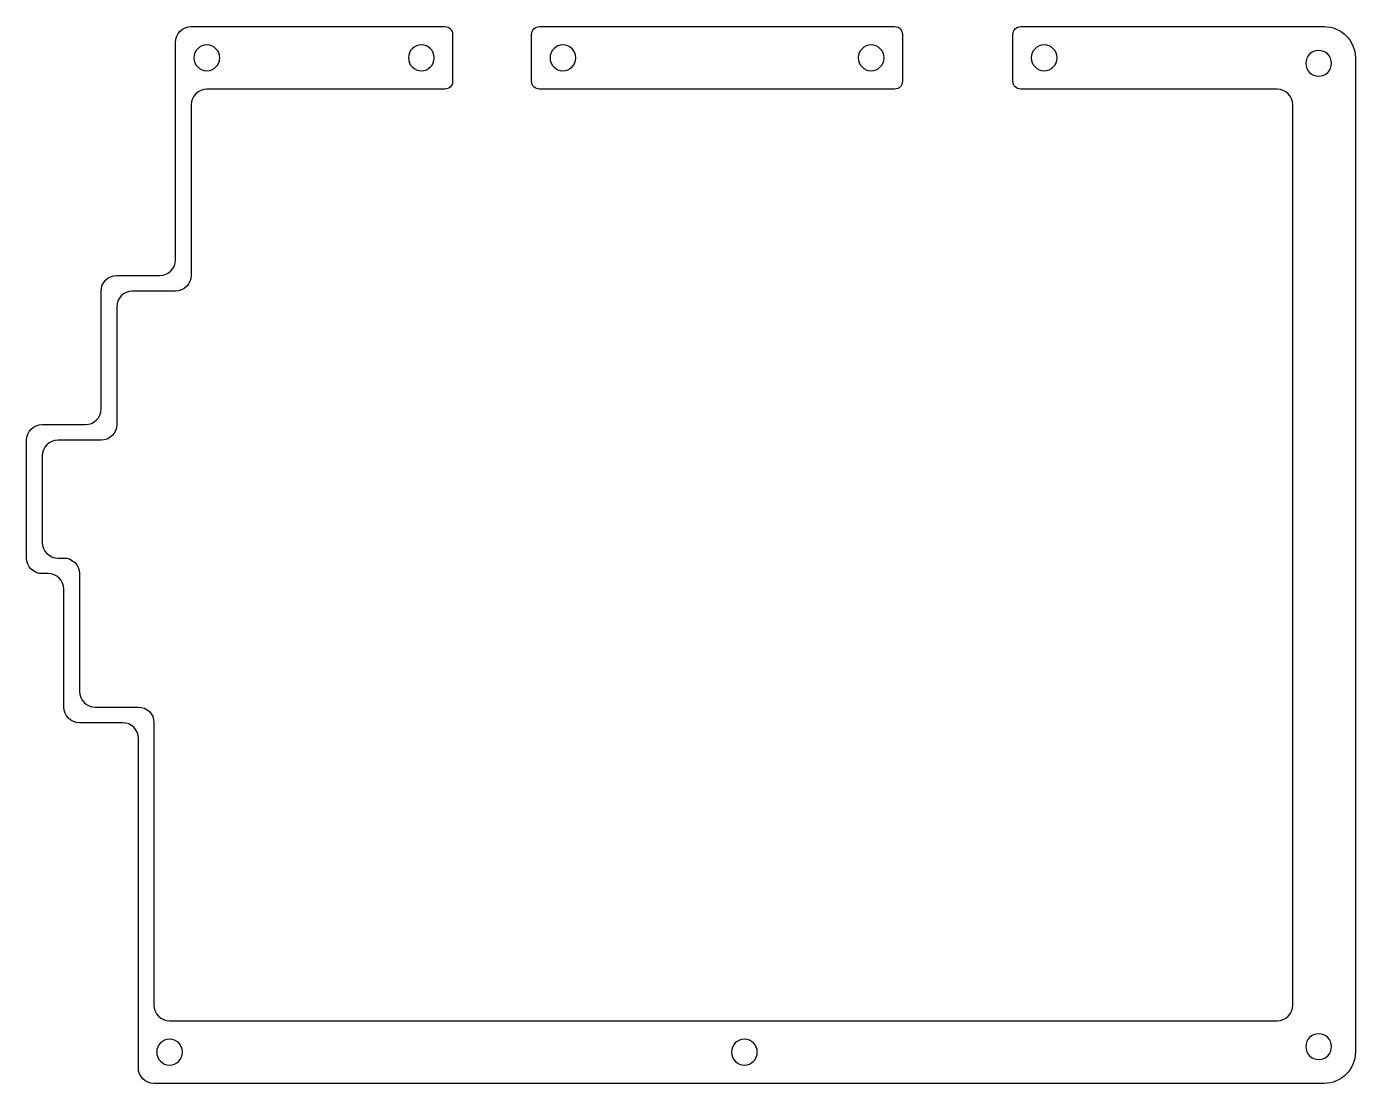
# Model space of a CAD drawing. Header units: inches. Extents: x 65 to 235, y -218 to -83.
import ezdxf

# ---------------------------------------------------------------- set-up
doc = ezdxf.new("R2010")
doc.units = ezdxf.units.IN
doc.header["$MEASUREMENT"] = 0
doc.layers.add('Layer 1', color=7, linetype='Continuous')

msp = doc.modelspace()

# ---------------------------------------------------------------- linework, layer by layer
at = {"layer": 'Layer 1', "color": 195, "lineweight": 25, "true_color": 0x794d9e}
for points, knots in [([(230.97, -82.74), (230.97, -82.74), (192.17, -82.74), (192.17, -82.74), (191.62, -82.74), (191.17, -83.19), (191.17, -83.74), (191.17, -83.74), (191.17, -89.74), (191.17, -89.74), (191.17, -90.3), (191.62, -90.74), (192.17, -90.74), (192.17, -90.74), (224.97, -90.74), (224.97, -90.74), (226.08, -90.74), (226.97, -91.64), (226.97, -92.74), (226.97, -92.74), (226.97, -207.81), (226.97, -207.81), (226.97, -208.91), (226.08, -209.81), (224.97, -209.81), (224.97, -209.81), (83.34, -209.81), (83.34, -209.81), (82.23, -209.81), (81.34, -208.91), (81.34, -207.81), (81.34, -207.81), (81.34, -171.71), (81.34, -171.71), (81.34, -170.6), (80.44, -169.71), (79.34, -169.71), (79.34, -169.71), (73.81, -169.71), (73.81, -169.71), (72.71, -169.71), (71.81, -168.81), (71.81, -167.71), (71.81, -167.71), (71.81, -152.66), (71.81, -152.66), (71.81, -151.55), (70.91, -150.66), (69.81, -150.66), (69.81, -150.66), (69.05, -150.66), (69.05, -150.66), (67.94, -150.66), (67.05, -149.76), (67.05, -148.66), (67.05, -148.66), (67.05, -137.61), (67.05, -137.61), (67.05, -136.5), (67.94, -135.61), (69.05, -135.61), (69.05, -135.61), (74.57, -135.61), (74.57, -135.61), (75.68, -135.61), (76.57, -134.71), (76.57, -133.61), (76.57, -133.61), (76.57, -118.56), (76.57, -118.56), (76.57, -117.45), (77.47, -116.56), (78.57, -116.56), (78.57, -116.56), (84.1, -116.56), (84.1, -116.56), (85.2, -116.56), (86.1, -115.66), (86.1, -114.56), (86.1, -114.56), (86.1, -92.74), (86.1, -92.74), (86.1, -91.64), (86.99, -90.74), (88.1, -90.74), (88.1, -90.74), (118.53, -90.74), (118.53, -90.74), (119.08, -90.74), (119.53, -90.3), (119.53, -89.74), (119.53, -89.74), (119.53, -83.74), (119.53, -83.74), (119.53, -83.19), (119.08, -82.74), (118.53, -82.74), (118.53, -82.74), (86.1, -82.74), (86.1, -82.74), (84.99, -82.74), (84.1, -83.64), (84.1, -84.74), (84.1, -84.74), (84.1, -112.56), (84.1, -112.56), (84.1, -113.66), (83.2, -114.56), (82.1, -114.56), (82.1, -114.56), (76.57, -114.56), (76.57, -114.56), (75.47, -114.56), (74.57, -115.45), (74.57, -116.56), (74.57, -116.56), (74.57, -131.61), (74.57, -131.61), (74.57, -132.71), (73.68, -133.61), (72.57, -133.61), (72.57, -133.61), (67.05, -133.61), (67.05, -133.61), (65.94, -133.61), (65.05, -134.5), (65.05, -135.61), (65.05, -135.61), (65.05, -150.66), (65.05, -150.66), (65.05, -151.76), (65.94, -152.66), (67.05, -152.66), (67.05, -152.66), (67.81, -152.66), (67.81, -152.66), (68.91, -152.66), (69.81, -153.55), (69.81, -154.66), (69.81, -154.66), (69.81, -169.71), (69.81, -169.71), (69.81, -170.81), (70.71, -171.71), (71.81, -171.71), (71.81, -171.71), (77.34, -171.71), (77.34, -171.71), (78.44, -171.71), (79.34, -172.6), (79.34, -173.71), (79.34, -173.71), (79.34, -215.81), (79.34, -215.81), (79.34, -216.91), (80.23, -217.81), (81.34, -217.81), (81.34, -217.81), (230.97, -217.81), (230.97, -217.81), (233.18, -217.81), (234.97, -216.02), (234.97, -213.81), (234.97, -213.81), (234.97, -86.74), (234.97, -86.74), (234.97, -84.54), (233.18, -82.74), (230.97, -82.74)], [0, 0, 0, 0, 1, 1, 1, 2, 2, 2, 3, 3, 3, 4, 4, 4, 5, 5, 5, 6, 6, 6, 7, 7, 7, 8, 8, 8, 9, 9, 9, 10, 10, 10, 11, 11, 11, 12, 12, 12, 13, 13, 13, 14, 14, 14, 15, 15, 15, 16, 16, 16, 17, 17, 17, 18, 18, 18, 19, 19, 19, 20, 20, 20, 21, 21, 21, 22, 22, 22, 23, 23, 23, 24, 24, 24, 25, 25, 25, 26, 26, 26, 27, 27, 27, 28, 28, 28, 29, 29, 29, 30, 30, 30, 31, 31, 31, 32, 32, 32, 33, 33, 33, 34, 34, 34, 35, 35, 35, 36, 36, 36, 37, 37, 37, 38, 38, 38, 39, 39, 39, 40, 40, 40, 41, 41, 41, 42, 42, 42, 43, 43, 43, 44, 44, 44, 45, 45, 45, 46, 46, 46, 47, 47, 47, 48, 48, 48, 49, 49, 49, 50, 50, 50, 51, 51, 51, 52, 52, 52, 53, 53, 53, 54, 54, 54, 55, 55, 55, 56, 56, 56, 56]), ([(177.05, -89.74), (177.05, -89.74), (177.05, -83.74), (177.05, -83.74), (177.05, -83.19), (176.6, -82.74), (176.05, -82.74), (176.05, -82.74), (130.63, -82.74), (130.63, -82.74), (130.08, -82.74), (129.63, -83.19), (129.63, -83.74), (129.63, -83.74), (129.63, -89.74), (129.63, -89.74), (129.63, -90.3), (130.08, -90.74), (130.63, -90.74), (130.63, -90.74), (176.05, -90.74), (176.05, -90.74), (176.6, -90.74), (177.05, -90.3), (177.05, -89.74)], [0, 0, 0, 0, 1, 1, 1, 2, 2, 2, 3, 3, 3, 4, 4, 4, 5, 5, 5, 6, 6, 6, 7, 7, 7, 8, 8, 8, 8])]:
    msp.add_open_spline(points, degree=3, knots=knots, dxfattribs=at)
at = {"layer": 'Layer 1', "color": 193, "lineweight": 25, "true_color": 0x9877b5}
for points in [[(89.75, -86.74), (89.75, -87.65), (89.01, -88.39), (88.1, -88.39), (87.19, -88.39), (86.45, -87.65), (86.45, -86.74), (86.45, -85.83), (87.19, -85.09), (88.1, -85.09), (89.01, -85.09), (89.75, -85.83), (89.75, -86.74)], [(117.18, -86.74), (117.18, -87.65), (116.44, -88.39), (115.53, -88.39), (114.62, -88.39), (113.88, -87.65), (113.88, -86.74), (113.88, -85.83), (114.62, -85.09), (115.53, -85.09), (116.44, -85.09), (117.18, -85.83), (117.18, -86.74)], [(135.28, -86.74), (135.28, -87.65), (134.54, -88.39), (133.63, -88.39), (132.72, -88.39), (131.98, -87.65), (131.98, -86.74), (131.98, -85.83), (132.72, -85.09), (133.63, -85.09), (134.54, -85.09), (135.28, -85.83), (135.28, -86.74)], [(174.7, -86.74), (174.7, -87.65), (173.96, -88.39), (173.05, -88.39), (172.14, -88.39), (171.4, -87.65), (171.4, -86.74), (171.4, -85.83), (172.14, -85.09), (173.05, -85.09), (173.96, -85.09), (174.7, -85.83), (174.7, -86.74)], [(196.82, -86.74), (196.82, -87.65), (196.08, -88.39), (195.17, -88.39), (194.26, -88.39), (193.52, -87.65), (193.52, -86.74), (193.52, -85.83), (194.26, -85.09), (195.17, -85.09), (196.08, -85.09), (196.82, -85.83), (196.82, -86.74)], [(231.92, -87.44), (231.92, -88.35), (231.18, -89.09), (230.27, -89.09), (229.36, -89.09), (228.62, -88.35), (228.62, -87.44), (228.62, -86.53), (229.36, -85.79), (230.27, -85.79), (231.18, -85.79), (231.92, -86.53), (231.92, -87.44)], [(84.99, -213.81), (84.99, -214.72), (84.25, -215.46), (83.34, -215.46), (82.42, -215.46), (81.69, -214.72), (81.69, -213.81), (81.69, -212.89), (82.42, -212.16), (83.34, -212.16), (84.25, -212.16), (84.99, -212.89), (84.99, -213.81)], [(158.49, -213.81), (158.49, -214.72), (157.75, -215.46), (156.84, -215.46), (155.92, -215.46), (155.19, -214.72), (155.19, -213.81), (155.19, -212.89), (155.92, -212.16), (156.84, -212.16), (157.75, -212.16), (158.49, -212.89), (158.49, -213.81)], [(231.92, -213.11), (231.92, -214.02), (231.18, -214.76), (230.27, -214.76), (229.36, -214.76), (228.62, -214.02), (228.62, -213.11), (228.62, -212.19), (229.36, -211.46), (230.27, -211.46), (231.18, -211.46), (231.92, -212.19), (231.92, -213.11)]]:
    msp.add_open_spline(points, degree=3, knots=[0, 0, 0, 0, 1, 1, 1, 2, 2, 2, 3, 3, 3, 4, 4, 4, 4], dxfattribs=at)

doc.saveas('drawing.dxf')
